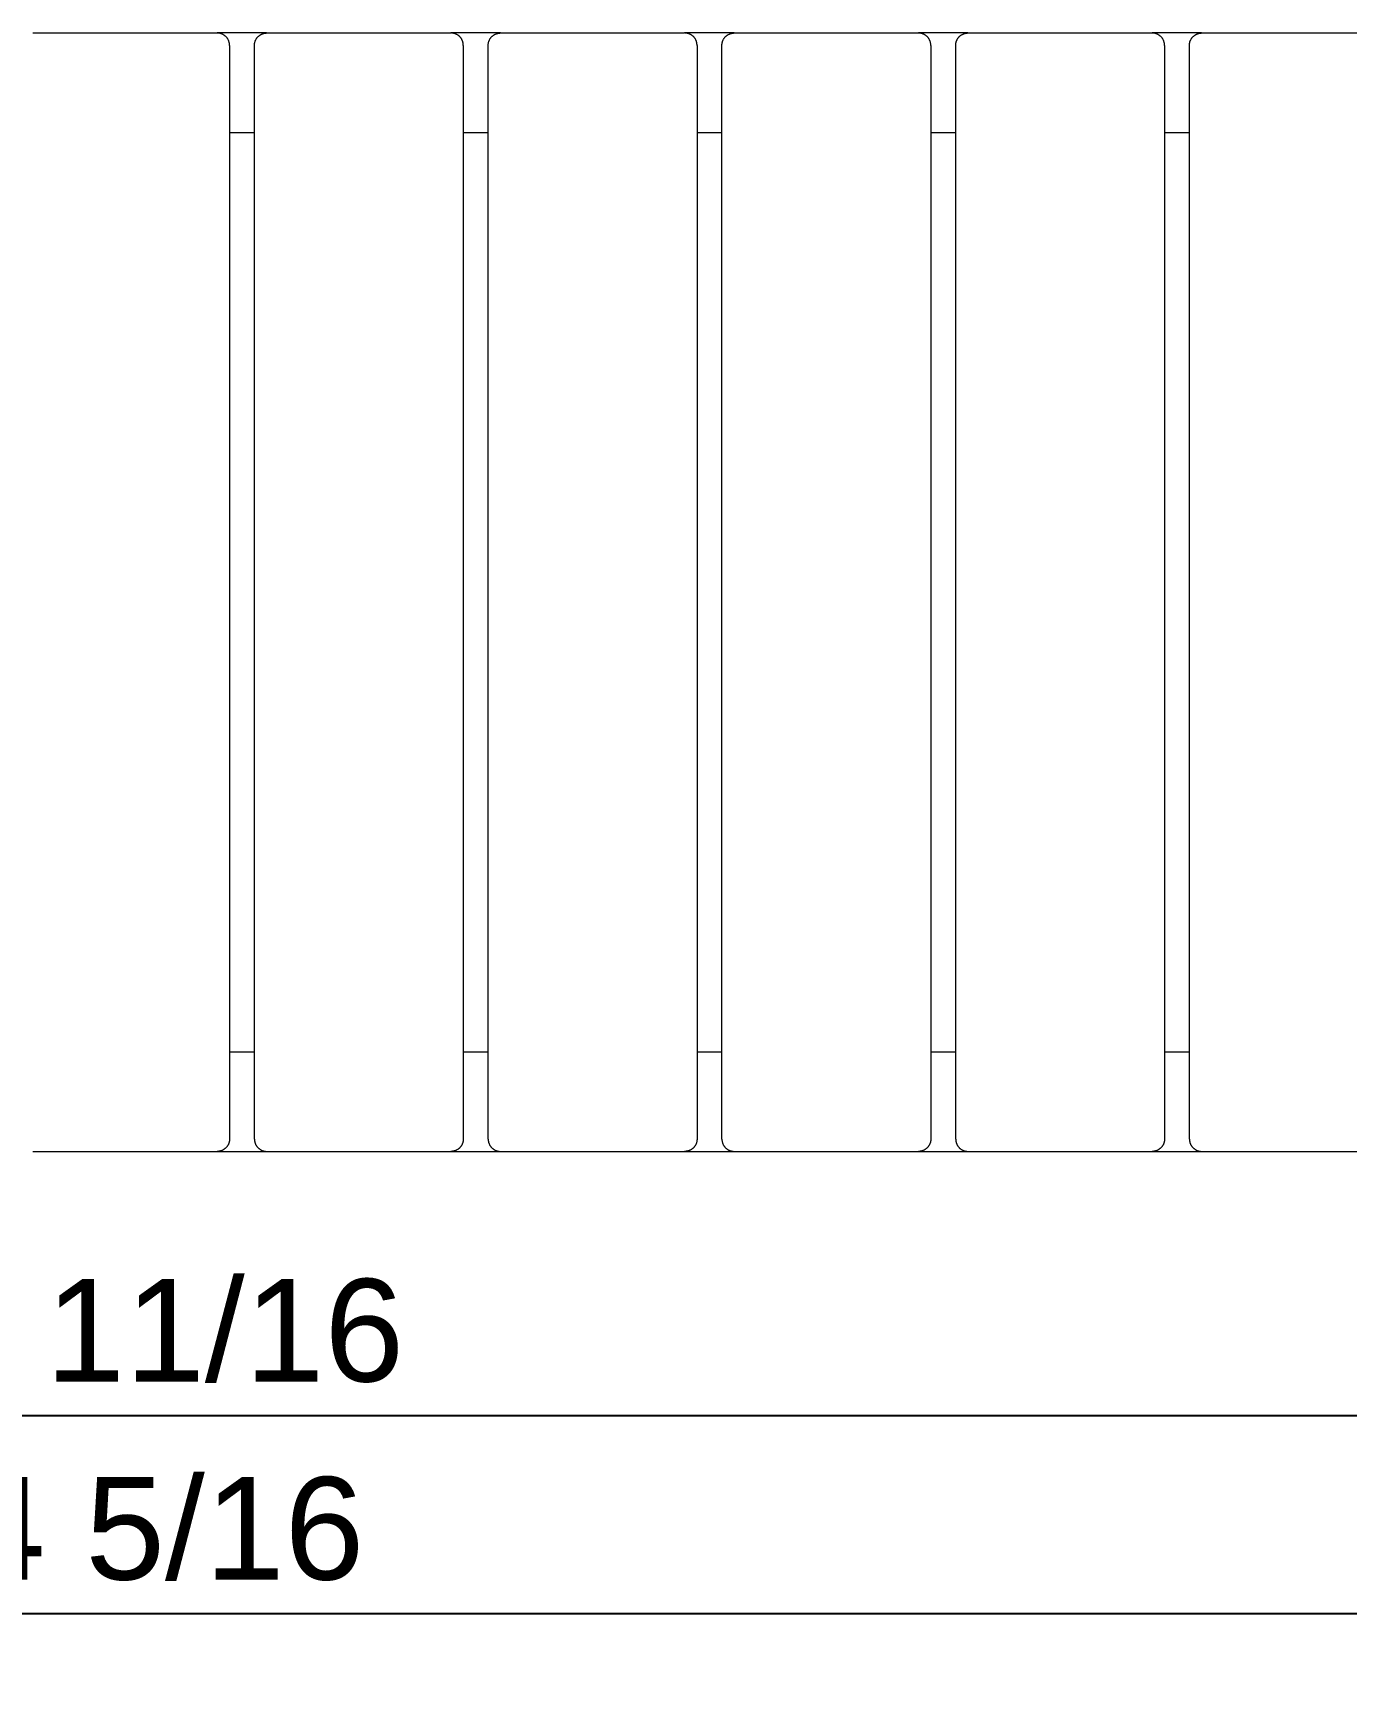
# Model space of a CAD drawing. Header units: inches. Extents: x -2 to 171, y -5 to 121.
# Drawn here: x 43.69 to 64.48, y 42.81 to 68.93 of the extents above; entities that cross this region are included whole.
import ezdxf

# ---------------------------------------------------------------- set-up
doc = ezdxf.new("R2010")
doc.units = ezdxf.units.IN
doc.layers.add('ZANO_R', color=7, linetype='Continuous', lineweight=0)
doc.layers.add('ZANO_W', color=1, linetype='Continuous', lineweight=0)
doc.styles.get("Standard").update_dxf_attribs({"font": 'arial.ttf'})
doc.dimstyles.new('amerykanie', dxfattribs={"dimtxt": 50, "dimasz": 50, "dimexe": 0.5, "dimexo": 0.5, "dimgap": 1, "dimtad": 1, "dimdec": 0, "dimzin": 0, "dimlunit": 5, "dimtxsty": 'Standard', "dimcen": 0.09, "dimclrd": 1, "dimclre": 1, "dimclrt": 1, "dimazin": 0, "dimtfac": 1, "dimtdec": 0, "dimtmove": 0, "dimatfit": 3, "dimfxl": 1, "dimtzin": 0, "dimarcsym": 1})

# ---------------------------------------------------------------- blocks, each defined once
blk = doc.blocks.new('*D363')
at = {"layer": 'ZANO_W', "color": 1, "lineweight": -2}
for p, q in [((7.982, 51.105), (7.982, 43.39)), ((82.313, 51.105), (82.313, 43.39)), ((8.982, 43.89), (81.313, 43.89))]:
    blk.add_line(p, q, dxfattribs=at)
at = {"layer": 'ZANO_W', "color": 1}
for points in [[(8.982, 44.057), (8.982, 43.723), (7.982, 43.89)], [(81.313, 43.723), (81.313, 44.057), (82.313, 43.89)]]:
    blk.add_solid(points, dxfattribs=at)
at = {"layer": 'ZANO_W', "color": 1, "insert": (45.147, 45.23), "char_height": 1.625, "attachment_point": 5}
blk.add_mtext('74 5/16', dxfattribs=at)
blk = doc.blocks.new('*D364')
at = {"layer": 'ZANO_W', "color": 1, "lineweight": -2}
for p, q in [((9.793, 51.105), (9.793, 46.527)), ((80.502, 51.105), (80.502, 46.527)), ((10.793, 47.027), (79.502, 47.027))]:
    blk.add_line(p, q, dxfattribs=at)
at = {"layer": 'ZANO_W', "color": 1}
for points in [[(10.793, 47.194), (10.793, 46.861), (9.793, 47.027)], [(79.502, 46.861), (79.502, 47.194), (80.502, 47.027)]]:
    blk.add_solid(points, dxfattribs=at)
at = {"layer": 'ZANO_W', "color": 1, "insert": (45.147, 48.368), "char_height": 1.625, "attachment_point": 5}
blk.add_mtext('70 11/16', dxfattribs=at)

msp = doc.modelspace()

# ---------------------------------------------------------------- linework, layer by layer
at = {"layer": 'ZANO_R'}
for p, q in [((43.684, 68.92777), (43.69072, 68.92789)), ((43.69072, 68.92789), (46.60411, 68.92789)), ((46.61083, 68.92777), (46.60411, 68.92789)), ((47.38714, 68.92789), (46.60848, 68.92789)), ((46.61754, 68.92743), (46.61083, 68.92777)), ((46.62424, 68.92686), (46.61754, 68.92743)), ((46.63091, 68.92606), (46.62424, 68.92686)), ((46.63755, 68.92503), (46.63091, 68.92606)), ((46.64416, 68.92377), (46.63755, 68.92503)), ((46.65071, 68.92229), (46.64416, 68.92377)), ((46.65722, 68.92059), (46.65071, 68.92229)), ((46.66366, 68.91867), (46.65722, 68.92059)), ((46.67003, 68.91652), (46.66366, 68.91867)), ((46.67632, 68.91416), (46.67003, 68.91652)), ((46.68253, 68.91159), (46.67632, 68.91416)), ((46.68865, 68.90881), (46.68253, 68.91159)), ((46.69467, 68.90582), (46.68865, 68.90881)), ((46.70059, 68.90263), (46.69467, 68.90582)), ((46.70639, 68.89923), (46.70059, 68.90263)), ((46.71207, 68.89564), (46.70639, 68.89923)), ((46.71763, 68.89186), (46.71207, 68.89564)), ((46.72305, 68.88789), (46.71763, 68.89186)), ((46.72834, 68.88374), (46.72305, 68.88789)), ((46.73348, 68.87941), (46.72834, 68.88374)), ((46.73847, 68.8749), (46.73348, 68.87941)), ((46.7433, 68.87023), (46.73847, 68.8749)), ((46.74797, 68.8654), (46.7433, 68.87023)), ((46.75248, 68.86041), (46.74797, 68.8654)), ((46.75681, 68.85527), (46.75248, 68.86041)), ((46.76096, 68.84998), (46.75681, 68.85527)), ((46.76493, 68.84456), (46.76096, 68.84998)), ((46.76871, 68.839), (46.76493, 68.84456)), ((46.7723, 68.83332), (46.76871, 68.839)), ((46.77569, 68.82752), (46.7723, 68.83332)), ((46.77889, 68.8216), (46.77569, 68.82752)), ((46.78188, 68.81558), (46.77889, 68.8216)), ((46.78466, 68.80946), (46.78188, 68.81558)), ((46.78723, 68.80325), (46.78466, 68.80946)), ((46.78959, 68.79696), (46.78723, 68.80325)), ((46.79173, 68.79059), (46.78959, 68.79696)), ((46.79366, 68.78415), (46.79173, 68.79059)), ((46.79536, 68.77765), (46.79366, 68.78415)), ((46.79684, 68.77109), (46.79536, 68.77765)), ((46.7981, 68.76449), (46.79684, 68.77109)), ((46.79912, 68.75784), (46.7981, 68.76449)), ((46.79993, 68.75117), (46.79912, 68.75784)), ((46.8005, 68.74447), (46.79993, 68.75117)), ((46.80084, 68.73776), (46.8005, 68.74447)), ((46.80096, 68.73104), (46.80084, 68.73776)), ((46.80096, 68.73104), (46.80096, 51.4082)), ((47.19466, 68.73104), (47.19477, 68.73776)), ((47.19466, 51.4082), (47.19466, 68.73104)), ((47.19477, 68.73776), (47.19512, 68.74447)), ((47.19512, 68.74447), (47.19569, 68.75117)), ((47.19569, 68.75117), (47.19649, 68.75784)), ((47.19649, 68.75784), (47.19752, 68.76449)), ((47.19752, 68.76449), (47.19878, 68.77109)), ((47.19878, 68.77109), (47.20026, 68.77765)), ((47.20026, 68.77765), (47.20196, 68.78415)), ((47.20196, 68.78415), (47.20388, 68.79059)), ((47.20388, 68.79059), (47.20603, 68.79696)), ((47.20603, 68.79696), (47.20838, 68.80325)), ((47.20838, 68.80325), (47.21096, 68.80946)), ((47.21096, 68.80946), (47.21374, 68.81558)), ((47.21374, 68.81558), (47.21673, 68.8216)), ((47.21673, 68.8216), (47.21992, 68.82752)), ((47.21992, 68.82752), (47.22332, 68.83332)), ((47.22332, 68.83332), (47.22691, 68.839)), ((47.22691, 68.839), (47.23069, 68.84456)), ((47.23069, 68.84456), (47.23466, 68.84998)), ((47.23466, 68.84998), (47.23881, 68.85527)), ((47.23881, 68.85527), (47.24314, 68.86041)), ((47.24314, 68.86041), (47.24764, 68.8654)), ((47.24764, 68.8654), (47.25232, 68.87023)), ((47.25232, 68.87023), (47.25715, 68.8749)), ((47.25715, 68.8749), (47.26214, 68.87941)), ((47.26214, 68.87941), (47.26728, 68.88374)), ((47.26728, 68.88374), (47.27257, 68.88789)), ((47.27257, 68.88789), (47.27799, 68.89186)), ((47.27799, 68.89186), (47.28355, 68.89564)), ((47.28355, 68.89564), (47.28923, 68.89923)), ((47.28923, 68.89923), (47.29503, 68.90263)), ((47.29503, 68.90263), (47.30095, 68.90582)), ((47.30095, 68.90582), (47.30697, 68.90881)), ((47.30697, 68.90881), (47.31308, 68.91159)), ((47.31308, 68.91159), (47.31929, 68.91416)), ((47.31929, 68.91416), (47.32559, 68.91652)), ((47.32559, 68.91652), (47.33196, 68.91867)), ((47.33196, 68.91867), (47.3384, 68.92059)), ((47.3384, 68.92059), (47.3449, 68.92229)), ((47.3449, 68.92229), (47.35146, 68.92377)), ((47.35146, 68.92377), (47.35806, 68.92503)), ((47.35806, 68.92503), (47.36471, 68.92606)), ((47.36471, 68.92606), (47.37138, 68.92686)), ((47.37138, 68.92686), (47.37808, 68.92743)), ((47.37808, 68.92743), (47.38479, 68.92777)), ((47.38479, 68.92777), (47.39151, 68.92789)), ((47.39151, 68.92789), (50.3049, 68.92789)), ((50.31162, 68.92777), (50.3049, 68.92789)), ((51.08793, 68.92789), (50.30927, 68.92789)), ((50.31833, 68.92743), (50.31162, 68.92777)), ((50.32503, 68.92686), (50.31833, 68.92743)), ((50.3317, 68.92606), (50.32503, 68.92686)), ((50.33834, 68.92503), (50.3317, 68.92606)), ((50.34495, 68.92377), (50.33834, 68.92503)), ((50.3515, 68.92229), (50.34495, 68.92377)), ((50.35801, 68.92059), (50.3515, 68.92229)), ((50.36445, 68.91867), (50.35801, 68.92059)), ((50.37082, 68.91652), (50.36445, 68.91867)), ((50.37711, 68.91416), (50.37082, 68.91652)), ((50.38332, 68.91159), (50.37711, 68.91416)), ((50.38944, 68.90881), (50.38332, 68.91159)), ((50.39546, 68.90582), (50.38944, 68.90881)), ((50.40137, 68.90263), (50.39546, 68.90582)), ((50.40718, 68.89923), (50.40137, 68.90263)), ((50.41286, 68.89564), (50.40718, 68.89923)), ((50.41842, 68.89186), (50.41286, 68.89564)), ((50.42384, 68.88789), (50.41842, 68.89186)), ((50.42913, 68.88374), (50.42384, 68.88789)), ((50.43427, 68.87941), (50.42913, 68.88374)), ((50.43926, 68.8749), (50.43427, 68.87941)), ((50.44409, 68.87023), (50.43926, 68.8749)), ((50.44876, 68.8654), (50.44409, 68.87023)), ((50.45326, 68.86041), (50.44876, 68.8654)), ((50.4576, 68.85527), (50.45326, 68.86041)), ((50.46175, 68.84998), (50.4576, 68.85527)), ((50.46572, 68.84456), (50.46175, 68.84998)), ((50.4695, 68.839), (50.46572, 68.84456)), ((50.47309, 68.83332), (50.4695, 68.839)), ((50.47648, 68.82752), (50.47309, 68.83332)), ((50.47968, 68.8216), (50.47648, 68.82752)), ((50.48267, 68.81558), (50.47968, 68.8216)), ((50.48545, 68.80946), (50.48267, 68.81558)), ((50.48802, 68.80325), (50.48545, 68.80946)), ((50.49038, 68.79696), (50.48802, 68.80325)), ((50.49252, 68.79059), (50.49038, 68.79696)), ((50.49445, 68.78415), (50.49252, 68.79059)), ((50.49615, 68.77765), (50.49445, 68.78415)), ((50.49763, 68.77109), (50.49615, 68.77765)), ((50.49888, 68.76449), (50.49763, 68.77109)), ((50.49991, 68.75784), (50.49888, 68.76449)), ((50.50071, 68.75117), (50.49991, 68.75784)), ((50.50129, 68.74447), (50.50071, 68.75117)), ((50.50163, 68.73776), (50.50129, 68.74447)), ((50.50175, 68.73104), (50.50163, 68.73776)), ((50.50175, 68.73104), (50.50175, 51.4082)), ((50.89545, 68.73104), (50.89556, 68.73776)), ((50.89545, 51.4082), (50.89545, 68.73104)), ((50.89556, 68.73776), (50.89591, 68.74447)), ((50.89591, 68.74447), (50.89648, 68.75117)), ((50.89648, 68.75117), (50.89728, 68.75784)), ((50.89728, 68.75784), (50.89831, 68.76449)), ((50.89831, 68.76449), (50.89956, 68.77109)), ((50.89956, 68.77109), (50.90104, 68.77765)), ((50.90104, 68.77765), (50.90275, 68.78415)), ((50.90275, 68.78415), (50.90467, 68.79059)), ((50.90467, 68.79059), (50.90681, 68.79696)), ((50.90681, 68.79696), (50.90917, 68.80325)), ((50.90917, 68.80325), (50.91174, 68.80946)), ((50.91174, 68.80946), (50.91453, 68.81558)), ((50.91453, 68.81558), (50.91752, 68.8216)), ((50.91752, 68.8216), (50.92071, 68.82752)), ((50.92071, 68.82752), (50.92411, 68.83332)), ((50.92411, 68.83332), (50.9277, 68.839)), ((50.9277, 68.839), (50.93148, 68.84456)), ((50.93148, 68.84456), (50.93545, 68.84998)), ((50.93545, 68.84998), (50.9396, 68.85527)), ((50.9396, 68.85527), (50.94393, 68.86041)), ((50.94393, 68.86041), (50.94843, 68.8654)), ((50.94843, 68.8654), (50.9531, 68.87023)), ((50.9531, 68.87023), (50.95794, 68.8749)), ((50.95794, 68.8749), (50.96293, 68.87941)), ((50.96293, 68.87941), (50.96807, 68.88374)), ((50.96807, 68.88374), (50.97335, 68.88789)), ((50.97335, 68.88789), (50.97878, 68.89186)), ((50.97878, 68.89186), (50.98433, 68.89564)), ((50.98433, 68.89564), (50.99002, 68.89923)), ((50.99002, 68.89923), (50.99582, 68.90263)), ((50.99582, 68.90263), (51.00173, 68.90582)), ((51.00173, 68.90582), (51.00775, 68.90881)), ((51.00775, 68.90881), (51.01387, 68.91159)), ((51.01387, 68.91159), (51.02008, 68.91416)), ((51.02008, 68.91416), (51.02638, 68.91652)), ((51.02638, 68.91652), (51.03275, 68.91867)), ((51.03275, 68.91867), (51.03919, 68.92059)), ((51.03919, 68.92059), (51.04569, 68.92229)), ((51.04569, 68.92229), (51.05225, 68.92377)), ((51.05225, 68.92377), (51.05885, 68.92503)), ((51.05885, 68.92503), (51.06549, 68.92606)), ((51.06549, 68.92606), (51.07217, 68.92686)), ((51.07217, 68.92686), (51.07886, 68.92743)), ((51.07886, 68.92743), (51.08558, 68.92777)), ((51.08558, 68.92777), (51.0923, 68.92789)), ((51.0923, 68.92789), (54.00568, 68.92789)), ((54.01241, 68.92777), (54.00568, 68.92789)), ((54.78872, 68.92789), (54.01005, 68.92789)), ((54.01912, 68.92743), (54.01241, 68.92777)), ((54.02582, 68.92686), (54.01912, 68.92743)), ((54.03249, 68.92606), (54.02582, 68.92686)), ((54.03913, 68.92503), (54.03249, 68.92606)), ((54.04573, 68.92377), (54.03913, 68.92503)), ((54.05229, 68.92229), (54.04573, 68.92377)), ((54.05879, 68.92059), (54.05229, 68.92229)), ((54.06523, 68.91867), (54.05879, 68.92059)), ((54.07161, 68.91652), (54.06523, 68.91867)), ((54.0779, 68.91416), (54.07161, 68.91652)), ((54.08411, 68.91159), (54.0779, 68.91416)), ((54.09023, 68.90881), (54.08411, 68.91159)), ((54.09625, 68.90582), (54.09023, 68.90881)), ((54.10216, 68.90263), (54.09625, 68.90582)), ((54.10796, 68.89923), (54.10216, 68.90263)), ((54.11365, 68.89564), (54.10796, 68.89923)), ((54.1192, 68.89186), (54.11365, 68.89564)), ((54.12463, 68.88789), (54.1192, 68.89186)), ((54.12991, 68.88374), (54.12463, 68.88789)), ((54.13506, 68.87941), (54.12991, 68.88374)), ((54.14005, 68.8749), (54.13506, 68.87941)), ((54.14488, 68.87023), (54.14005, 68.8749)), ((54.14955, 68.8654), (54.14488, 68.87023)), ((54.15405, 68.86041), (54.14955, 68.8654)), ((54.15838, 68.85527), (54.15405, 68.86041)), ((54.16254, 68.84998), (54.15838, 68.85527)), ((54.16651, 68.84456), (54.16254, 68.84998)), ((54.17029, 68.839), (54.16651, 68.84456)), ((54.17388, 68.83332), (54.17029, 68.839)), ((54.17727, 68.82752), (54.17388, 68.83332)), ((54.18047, 68.8216), (54.17727, 68.82752)), ((54.18346, 68.81558), (54.18047, 68.8216)), ((54.18624, 68.80946), (54.18346, 68.81558)), ((54.18881, 68.80325), (54.18624, 68.80946)), ((54.19117, 68.79696), (54.18881, 68.80325)), ((54.19331, 68.79059), (54.19117, 68.79696)), ((54.19524, 68.78415), (54.19331, 68.79059)), ((54.19694, 68.77765), (54.19524, 68.78415)), ((54.19842, 68.77109), (54.19694, 68.77765)), ((54.19967, 68.76449), (54.19842, 68.77109)), ((54.2007, 68.75784), (54.19967, 68.76449)), ((54.2015, 68.75117), (54.2007, 68.75784)), ((54.20208, 68.74447), (54.2015, 68.75117)), ((54.20242, 68.73776), (54.20208, 68.74447)), ((54.20253, 68.73104), (54.20242, 68.73776)), ((54.20253, 68.73104), (54.20253, 51.4082)), ((54.59624, 68.73104), (54.59635, 68.73776)), ((54.59624, 51.4082), (54.59624, 68.73104)), ((54.59635, 68.73776), (54.59669, 68.74447)), ((54.59669, 68.74447), (54.59727, 68.75117)), ((54.59727, 68.75117), (54.59807, 68.75784)), ((54.59807, 68.75784), (54.5991, 68.76449)), ((54.5991, 68.76449), (54.60035, 68.77109)), ((54.60035, 68.77109), (54.60183, 68.77765)), ((54.60183, 68.77765), (54.60354, 68.78415)), ((54.60354, 68.78415), (54.60546, 68.79059)), ((54.60546, 68.79059), (54.6076, 68.79696)), ((54.6076, 68.79696), (54.60996, 68.80325)), ((54.60996, 68.80325), (54.61253, 68.80946)), ((54.61253, 68.80946), (54.61532, 68.81558)), ((54.61532, 68.81558), (54.61831, 68.8216)), ((54.61831, 68.8216), (54.6215, 68.82752)), ((54.6215, 68.82752), (54.62489, 68.83332)), ((54.62489, 68.83332), (54.62848, 68.839)), ((54.62848, 68.839), (54.63227, 68.84456)), ((54.63227, 68.84456), (54.63623, 68.84998)), ((54.63623, 68.84998), (54.64039, 68.85527)), ((54.64039, 68.85527), (54.64472, 68.86041)), ((54.64472, 68.86041), (54.64922, 68.8654)), ((54.64922, 68.8654), (54.65389, 68.87023)), ((54.65389, 68.87023), (54.65873, 68.8749)), ((54.65873, 68.8749), (54.66372, 68.87941)), ((54.66372, 68.87941), (54.66886, 68.88374)), ((54.66886, 68.88374), (54.67414, 68.88789)), ((54.67414, 68.88789), (54.67957, 68.89186)), ((54.67957, 68.89186), (54.68512, 68.89564)), ((54.68512, 68.89564), (54.69081, 68.89923)), ((54.69081, 68.89923), (54.69661, 68.90263)), ((54.69661, 68.90263), (54.70252, 68.90582)), ((54.70252, 68.90582), (54.70854, 68.90881)), ((54.70854, 68.90881), (54.71466, 68.91159)), ((54.71466, 68.91159), (54.72087, 68.91416)), ((54.72087, 68.91416), (54.72717, 68.91652)), ((54.72717, 68.91652), (54.73354, 68.91867)), ((54.73354, 68.91867), (54.73998, 68.92059)), ((54.73998, 68.92059), (54.74648, 68.92229)), ((54.74648, 68.92229), (54.75304, 68.92377)), ((54.75304, 68.92377), (54.75964, 68.92503)), ((54.75964, 68.92503), (54.76628, 68.92606)), ((54.76628, 68.92606), (54.77296, 68.92686)), ((54.77296, 68.92686), (54.77965, 68.92743)), ((54.77965, 68.92743), (54.78637, 68.92777)), ((54.78637, 68.92777), (54.79309, 68.92789)), ((54.79309, 68.92789), (57.70647, 68.92789)), ((57.71319, 68.92777), (57.70647, 68.92789)), ((58.48951, 68.92789), (57.71084, 68.92789)), ((57.71991, 68.92743), (57.71319, 68.92777)), ((57.7266, 68.92686), (57.71991, 68.92743)), ((57.73328, 68.92606), (57.7266, 68.92686)), ((57.73992, 68.92503), (57.73328, 68.92606)), ((57.74652, 68.92377), (57.73992, 68.92503)), ((57.75308, 68.92229), (57.74652, 68.92377)), ((57.75958, 68.92059), (57.75308, 68.92229)), ((57.76602, 68.91867), (57.75958, 68.92059)), ((57.77239, 68.91652), (57.76602, 68.91867)), ((57.77869, 68.91416), (57.77239, 68.91652)), ((57.7849, 68.91159), (57.77869, 68.91416)), ((57.79102, 68.90881), (57.7849, 68.91159)), ((57.79704, 68.90582), (57.79102, 68.90881)), ((57.80295, 68.90263), (57.79704, 68.90582)), ((57.80875, 68.89923), (57.80295, 68.90263)), ((57.81444, 68.89564), (57.80875, 68.89923)), ((57.81999, 68.89186), (57.81444, 68.89564)), ((57.82542, 68.88789), (57.81999, 68.89186)), ((57.8307, 68.88374), (57.82542, 68.88789)), ((57.83584, 68.87941), (57.8307, 68.88374)), ((57.84083, 68.8749), (57.83584, 68.87941)), ((57.84567, 68.87023), (57.84083, 68.8749)), ((57.85034, 68.8654), (57.84567, 68.87023)), ((57.85484, 68.86041), (57.85034, 68.8654)), ((57.85917, 68.85527), (57.85484, 68.86041)), ((57.86332, 68.84998), (57.85917, 68.85527)), ((57.86729, 68.84456), (57.86332, 68.84998)), ((57.87108, 68.839), (57.86729, 68.84456)), ((57.87467, 68.83332), (57.87108, 68.839)), ((57.87806, 68.82752), (57.87467, 68.83332)), ((57.88125, 68.8216), (57.87806, 68.82752)), ((57.88424, 68.81558), (57.88125, 68.8216)), ((57.88703, 68.80946), (57.88424, 68.81558)), ((57.8896, 68.80325), (57.88703, 68.80946)), ((57.89196, 68.79696), (57.8896, 68.80325)), ((57.8941, 68.79059), (57.89196, 68.79696)), ((57.89602, 68.78415), (57.8941, 68.79059)), ((57.89773, 68.77765), (57.89602, 68.78415)), ((57.89921, 68.77109), (57.89773, 68.77765)), ((57.90046, 68.76449), (57.89921, 68.77109)), ((57.90149, 68.75784), (57.90046, 68.76449)), ((57.90229, 68.75117), (57.90149, 68.75784)), ((57.90286, 68.74447), (57.90229, 68.75117)), ((57.90321, 68.73776), (57.90286, 68.74447)), ((57.90332, 68.73104), (57.90321, 68.73776)), ((57.90332, 68.73104), (57.90332, 51.4082)), ((58.29702, 68.73104), (58.29714, 68.73776)), ((58.29702, 51.4082), (58.29702, 68.73104)), ((58.29714, 68.73776), (58.29748, 68.74447)), ((58.29748, 68.74447), (58.29806, 68.75117)), ((58.29806, 68.75117), (58.29886, 68.75784)), ((58.29886, 68.75784), (58.29989, 68.76449)), ((58.29989, 68.76449), (58.30114, 68.77109)), ((58.30114, 68.77109), (58.30262, 68.77765)), ((58.30262, 68.77765), (58.30432, 68.78415)), ((58.30432, 68.78415), (58.30625, 68.79059)), ((58.30625, 68.79059), (58.30839, 68.79696)), ((58.30839, 68.79696), (58.31075, 68.80325)), ((58.31075, 68.80325), (58.31332, 68.80946)), ((58.31332, 68.80946), (58.3161, 68.81558)), ((58.3161, 68.81558), (58.31909, 68.8216)), ((58.31909, 68.8216), (58.32229, 68.82752)), ((58.32229, 68.82752), (58.32568, 68.83332)), ((58.32568, 68.83332), (58.32927, 68.839)), ((58.32927, 68.839), (58.33305, 68.84456)), ((58.33305, 68.84456), (58.33702, 68.84998)), ((58.33702, 68.84998), (58.34118, 68.85527)), ((58.34118, 68.85527), (58.34551, 68.86041)), ((58.34551, 68.86041), (58.35001, 68.8654)), ((58.35001, 68.8654), (58.35468, 68.87023)), ((58.35468, 68.87023), (58.35951, 68.8749)), ((58.35951, 68.8749), (58.3645, 68.87941)), ((58.3645, 68.87941), (58.36964, 68.88374)), ((58.36964, 68.88374), (58.37493, 68.88789)), ((58.37493, 68.88789), (58.38035, 68.89186)), ((58.38035, 68.89186), (58.38591, 68.89564)), ((58.38591, 68.89564), (58.39159, 68.89923)), ((58.39159, 68.89923), (58.3974, 68.90263)), ((58.3974, 68.90263), (58.40331, 68.90582)), ((58.40331, 68.90582), (58.40933, 68.90881)), ((58.40933, 68.90881), (58.41545, 68.91159)), ((58.41545, 68.91159), (58.42166, 68.91416)), ((58.42166, 68.91416), (58.42795, 68.91652)), ((58.42795, 68.91652), (58.43432, 68.91867)), ((58.43432, 68.91867), (58.44077, 68.92059)), ((58.44077, 68.92059), (58.44727, 68.92229)), ((58.44727, 68.92229), (58.45382, 68.92377)), ((58.45382, 68.92377), (58.46043, 68.92503)), ((58.46043, 68.92503), (58.46707, 68.92606)), ((58.46707, 68.92606), (58.47374, 68.92686)), ((58.47374, 68.92686), (58.48044, 68.92743)), ((58.48044, 68.92743), (58.48715, 68.92777)), ((58.48715, 68.92777), (58.49387, 68.92789)), ((58.49387, 68.92789), (61.40726, 68.92789)), ((61.41398, 68.92777), (61.40726, 68.92789)), ((62.19029, 68.92789), (61.41163, 68.92789)), ((61.42069, 68.92743), (61.41398, 68.92777)), ((61.42739, 68.92686), (61.42069, 68.92743)), ((61.43407, 68.92606), (61.42739, 68.92686)), ((61.44071, 68.92503), (61.43407, 68.92606)), ((61.44731, 68.92377), (61.44071, 68.92503)), ((61.45387, 68.92229), (61.44731, 68.92377)), ((61.46037, 68.92059), (61.45387, 68.92229)), ((61.46681, 68.91867), (61.46037, 68.92059)), ((61.47318, 68.91652), (61.46681, 68.91867)), ((61.47948, 68.91416), (61.47318, 68.91652)), ((61.48569, 68.91159), (61.47948, 68.91416)), ((61.49181, 68.90881), (61.48569, 68.91159)), ((61.49783, 68.90582), (61.49181, 68.90881)), ((61.50374, 68.90263), (61.49783, 68.90582)), ((61.50954, 68.89923), (61.50374, 68.90263)), ((61.51522, 68.89564), (61.50954, 68.89923)), ((61.52078, 68.89186), (61.51522, 68.89564)), ((61.52621, 68.88789), (61.52078, 68.89186)), ((61.53149, 68.88374), (61.52621, 68.88789)), ((61.53663, 68.87941), (61.53149, 68.88374)), ((61.54162, 68.8749), (61.53663, 68.87941)), ((61.54646, 68.87023), (61.54162, 68.8749)), ((61.55113, 68.8654), (61.54646, 68.87023)), ((61.55563, 68.86041), (61.55113, 68.8654)), ((61.55996, 68.85527), (61.55563, 68.86041)), ((61.56411, 68.84998), (61.55996, 68.85527)), ((61.56808, 68.84456), (61.56411, 68.84998)), ((61.57186, 68.839), (61.56808, 68.84456)), ((61.57545, 68.83332), (61.57186, 68.839)), ((61.57885, 68.82752), (61.57545, 68.83332)), ((61.58204, 68.8216), (61.57885, 68.82752)), ((61.58503, 68.81558), (61.58204, 68.8216)), ((61.58781, 68.80946), (61.58503, 68.81558)), ((61.59039, 68.80325), (61.58781, 68.80946)), ((61.59275, 68.79696), (61.59039, 68.80325)), ((61.59489, 68.79059), (61.59275, 68.79696)), ((61.59681, 68.78415), (61.59489, 68.79059)), ((61.59851, 68.77765), (61.59681, 68.78415)), ((61.59999, 68.77109), (61.59851, 68.77765)), ((61.60125, 68.76449), (61.59999, 68.77109)), ((61.60228, 68.75784), (61.60125, 68.76449)), ((61.60308, 68.75117), (61.60228, 68.75784)), ((61.60365, 68.74447), (61.60308, 68.75117)), ((61.604, 68.73776), (61.60365, 68.74447)), ((61.60411, 68.73104), (61.604, 68.73776)), ((61.60411, 68.73104), (61.60411, 51.4082)), ((61.99781, 68.73104), (61.99793, 68.73776)), ((61.99781, 51.4082), (61.99781, 68.73104)), ((61.99793, 68.73776), (61.99827, 68.74447)), ((61.99827, 68.74447), (61.99884, 68.75117)), ((61.99884, 68.75117), (61.99965, 68.75784)), ((61.99965, 68.75784), (62.00067, 68.76449)), ((62.00067, 68.76449), (62.00193, 68.77109)), ((62.00193, 68.77109), (62.00341, 68.77765)), ((62.00341, 68.77765), (62.00511, 68.78415)), ((62.00511, 68.78415), (62.00704, 68.79059)), ((62.00704, 68.79059), (62.00918, 68.79696)), ((62.00918, 68.79696), (62.01154, 68.80325)), ((62.01154, 68.80325), (62.01411, 68.80946)), ((62.01411, 68.80946), (62.01689, 68.81558)), ((62.01689, 68.81558), (62.01988, 68.8216)), ((62.01988, 68.8216), (62.02308, 68.82752)), ((62.02308, 68.82752), (62.02647, 68.83332)), ((62.02647, 68.83332), (62.03006, 68.839)), ((62.03006, 68.839), (62.03384, 68.84456)), ((62.03384, 68.84456), (62.03781, 68.84998)), ((62.03781, 68.84998), (62.04196, 68.85527)), ((62.04196, 68.85527), (62.04629, 68.86041)), ((62.04629, 68.86041), (62.0508, 68.8654)), ((62.0508, 68.8654), (62.05547, 68.87023)), ((62.05547, 68.87023), (62.0603, 68.8749)), ((62.0603, 68.8749), (62.06529, 68.87941)), ((62.06529, 68.87941), (62.07043, 68.88374)), ((62.07043, 68.88374), (62.07572, 68.88789)), ((62.07572, 68.88789), (62.08114, 68.89186)), ((62.08114, 68.89186), (62.0867, 68.89564)), ((62.0867, 68.89564), (62.09238, 68.89923)), ((62.09238, 68.89923), (62.09818, 68.90263)), ((62.09818, 68.90263), (62.1041, 68.90582)), ((62.1041, 68.90582), (62.11012, 68.90881)), ((62.11012, 68.90881), (62.11624, 68.91159)), ((62.11624, 68.91159), (62.12245, 68.91416)), ((62.12245, 68.91416), (62.12874, 68.91652)), ((62.12874, 68.91652), (62.13511, 68.91867)), ((62.13511, 68.91867), (62.14155, 68.92059)), ((62.14155, 68.92059), (62.14806, 68.92229)), ((62.14806, 68.92229), (62.15461, 68.92377)), ((62.15461, 68.92377), (62.16122, 68.92503)), ((62.16122, 68.92503), (62.16786, 68.92606)), ((62.16786, 68.92606), (62.17453, 68.92686)), ((62.17453, 68.92686), (62.18123, 68.92743)), ((62.18123, 68.92743), (62.18794, 68.92777)), ((62.18794, 68.92777), (62.19466, 68.92789)), ((62.19466, 68.92789), (65.10805, 68.92789)), ((46.80096, 67.35309), (47.19466, 67.35309)), ((50.50175, 67.35309), (50.89545, 67.35309)), ((54.20253, 67.35309), (54.59624, 67.35309)), ((57.90332, 67.35309), (58.29702, 67.35309)), ((61.60411, 67.35309), (61.99781, 67.35309)), ((47.19466, 52.78615), (46.80096, 52.78615)), ((50.89545, 52.78615), (50.50175, 52.78615)), ((54.59624, 52.78615), (54.20253, 52.78615)), ((58.29702, 52.78615), (57.90332, 52.78615)), ((61.99781, 52.78615), (61.60411, 52.78615)), ((43.684, 51.21146), (43.69072, 51.21135)), ((43.69072, 51.21135), (46.60411, 51.21135)), ((46.61083, 51.21146), (46.60411, 51.21135)), ((46.60848, 51.21135), (47.38714, 51.21135)), ((46.61754, 51.21181), (46.61083, 51.21146)), ((46.62424, 51.21238), (46.61754, 51.21181)), ((46.63091, 51.21318), (46.62424, 51.21238)), ((46.63755, 51.21421), (46.63091, 51.21318)), ((46.64416, 51.21547), (46.63755, 51.21421)), ((46.65071, 51.21695), (46.64416, 51.21547)), ((46.65722, 51.21865), (46.65071, 51.21695)), ((46.66366, 51.22057), (46.65722, 51.21865)), ((46.67003, 51.22272), (46.66366, 51.22057)), ((46.67632, 51.22507), (46.67003, 51.22272)), ((46.68253, 51.22765), (46.67632, 51.22507)), ((46.68865, 51.23043), (46.68253, 51.22765)), ((46.69467, 51.23342), (46.68865, 51.23043)), ((46.70059, 51.23661), (46.69467, 51.23342)), ((46.70639, 51.24001), (46.70059, 51.23661)), ((46.71207, 51.2436), (46.70639, 51.24001)), ((46.71763, 51.24738), (46.71207, 51.2436)), ((46.72305, 51.25135), (46.71763, 51.24738)), ((46.72834, 51.2555), (46.72305, 51.25135)), ((46.73348, 51.25983), (46.72834, 51.2555)), ((46.73847, 51.26433), (46.73348, 51.25983)), ((46.7433, 51.26901), (46.73847, 51.26433)), ((46.74797, 51.27384), (46.7433, 51.26901)), ((46.75248, 51.27883), (46.74797, 51.27384)), ((46.75681, 51.28397), (46.75248, 51.27883)), ((46.76096, 51.28926), (46.75681, 51.28397)), ((46.76493, 51.29468), (46.76096, 51.28926)), ((46.76871, 51.30024), (46.76493, 51.29468)), ((46.7723, 51.30592), (46.76871, 51.30024)), ((46.77569, 51.31172), (46.7723, 51.30592)), ((46.77889, 51.31764), (46.77569, 51.31172)), ((46.78188, 51.32366), (46.77889, 51.31764)), ((46.78466, 51.32977), (46.78188, 51.32366)), ((46.78723, 51.33598), (46.78466, 51.32977)), ((46.78959, 51.34228), (46.78723, 51.33598)), ((46.79173, 51.34865), (46.78959, 51.34228)), ((46.79366, 51.35509), (46.79173, 51.34865)), ((46.79536, 51.36159), (46.79366, 51.35509)), ((46.79684, 51.36815), (46.79536, 51.36159)), ((46.7981, 51.37475), (46.79684, 51.36815)), ((46.79912, 51.3814), (46.7981, 51.37475)), ((46.79993, 51.38807), (46.79912, 51.3814)), ((46.8005, 51.39477), (46.79993, 51.38807)), ((46.80084, 51.40148), (46.8005, 51.39477)), ((46.80096, 51.4082), (46.80084, 51.40148)), ((47.19466, 51.4082), (47.19477, 51.40148)), ((47.19477, 51.40148), (47.19512, 51.39477)), ((47.19512, 51.39477), (47.19569, 51.38807)), ((47.19569, 51.38807), (47.19649, 51.3814)), ((47.19649, 51.3814), (47.19752, 51.37475)), ((47.19752, 51.37475), (47.19878, 51.36815)), ((47.19878, 51.36815), (47.20026, 51.36159)), ((47.20026, 51.36159), (47.20196, 51.35509)), ((47.20196, 51.35509), (47.20388, 51.34865)), ((47.20388, 51.34865), (47.20603, 51.34228)), ((47.20603, 51.34228), (47.20838, 51.33598)), ((47.20838, 51.33598), (47.21096, 51.32977)), ((47.21096, 51.32977), (47.21374, 51.32366)), ((47.21374, 51.32366), (47.21673, 51.31764)), ((47.21673, 51.31764), (47.21992, 51.31172)), ((47.21992, 51.31172), (47.22332, 51.30592)), ((47.22332, 51.30592), (47.22691, 51.30024)), ((47.22691, 51.30024), (47.23069, 51.29468)), ((47.23069, 51.29468), (47.23466, 51.28926)), ((47.23466, 51.28926), (47.23881, 51.28397)), ((47.23881, 51.28397), (47.24314, 51.27883)), ((47.24314, 51.27883), (47.24764, 51.27384)), ((47.24764, 51.27384), (47.25232, 51.26901)), ((47.25232, 51.26901), (47.25715, 51.26433)), ((47.25715, 51.26433), (47.26214, 51.25983)), ((47.26214, 51.25983), (47.26728, 51.2555)), ((47.26728, 51.2555), (47.27257, 51.25135)), ((47.27257, 51.25135), (47.27799, 51.24738)), ((47.27799, 51.24738), (47.28355, 51.2436)), ((47.28355, 51.2436), (47.28923, 51.24001)), ((47.28923, 51.24001), (47.29503, 51.23661)), ((47.29503, 51.23661), (47.30095, 51.23342)), ((47.30095, 51.23342), (47.30697, 51.23043)), ((47.30697, 51.23043), (47.31308, 51.22765)), ((47.31308, 51.22765), (47.31929, 51.22507)), ((47.31929, 51.22507), (47.32559, 51.22272)), ((47.32559, 51.22272), (47.33196, 51.22057)), ((47.33196, 51.22057), (47.3384, 51.21865)), ((47.3384, 51.21865), (47.3449, 51.21695)), ((47.3449, 51.21695), (47.35146, 51.21547)), ((47.35146, 51.21547), (47.35806, 51.21421)), ((47.35806, 51.21421), (47.36471, 51.21318)), ((47.36471, 51.21318), (47.37138, 51.21238)), ((47.37138, 51.21238), (47.37808, 51.21181)), ((47.37808, 51.21181), (47.38479, 51.21146)), ((47.38479, 51.21146), (47.39151, 51.21135)), ((47.39151, 51.21135), (50.3049, 51.21135)), ((50.31162, 51.21146), (50.3049, 51.21135)), ((50.30927, 51.21135), (51.08793, 51.21135)), ((50.31833, 51.21181), (50.31162, 51.21146)), ((50.32503, 51.21238), (50.31833, 51.21181)), ((50.3317, 51.21318), (50.32503, 51.21238)), ((50.33834, 51.21421), (50.3317, 51.21318)), ((50.34495, 51.21547), (50.33834, 51.21421)), ((50.3515, 51.21695), (50.34495, 51.21547)), ((50.35801, 51.21865), (50.3515, 51.21695)), ((50.36445, 51.22057), (50.35801, 51.21865)), ((50.37082, 51.22272), (50.36445, 51.22057)), ((50.37711, 51.22507), (50.37082, 51.22272)), ((50.38332, 51.22765), (50.37711, 51.22507)), ((50.38944, 51.23043), (50.38332, 51.22765)), ((50.39546, 51.23342), (50.38944, 51.23043)), ((50.40137, 51.23661), (50.39546, 51.23342)), ((50.40718, 51.24001), (50.40137, 51.23661)), ((50.41286, 51.2436), (50.40718, 51.24001)), ((50.41842, 51.24738), (50.41286, 51.2436)), ((50.42384, 51.25135), (50.41842, 51.24738)), ((50.42913, 51.2555), (50.42384, 51.25135)), ((50.43427, 51.25983), (50.42913, 51.2555)), ((50.43926, 51.26433), (50.43427, 51.25983)), ((50.44409, 51.26901), (50.43926, 51.26433)), ((50.44876, 51.27384), (50.44409, 51.26901)), ((50.45326, 51.27883), (50.44876, 51.27384)), ((50.4576, 51.28397), (50.45326, 51.27883)), ((50.46175, 51.28926), (50.4576, 51.28397)), ((50.46572, 51.29468), (50.46175, 51.28926)), ((50.4695, 51.30024), (50.46572, 51.29468)), ((50.47309, 51.30592), (50.4695, 51.30024)), ((50.47648, 51.31172), (50.47309, 51.30592)), ((50.47968, 51.31764), (50.47648, 51.31172)), ((50.48267, 51.32366), (50.47968, 51.31764)), ((50.48545, 51.32977), (50.48267, 51.32366)), ((50.48802, 51.33598), (50.48545, 51.32977)), ((50.49038, 51.34228), (50.48802, 51.33598)), ((50.49252, 51.34865), (50.49038, 51.34228)), ((50.49445, 51.35509), (50.49252, 51.34865)), ((50.49615, 51.36159), (50.49445, 51.35509)), ((50.49763, 51.36815), (50.49615, 51.36159)), ((50.49888, 51.37475), (50.49763, 51.36815)), ((50.49991, 51.3814), (50.49888, 51.37475)), ((50.50071, 51.38807), (50.49991, 51.3814)), ((50.50129, 51.39477), (50.50071, 51.38807)), ((50.50163, 51.40148), (50.50129, 51.39477)), ((50.50175, 51.4082), (50.50163, 51.40148)), ((50.89545, 51.4082), (50.89556, 51.40148)), ((50.89556, 51.40148), (50.89591, 51.39477)), ((50.89591, 51.39477), (50.89648, 51.38807)), ((50.89648, 51.38807), (50.89728, 51.3814)), ((50.89728, 51.3814), (50.89831, 51.37475)), ((50.89831, 51.37475), (50.89956, 51.36815)), ((50.89956, 51.36815), (50.90104, 51.36159)), ((50.90104, 51.36159), (50.90275, 51.35509)), ((50.90275, 51.35509), (50.90467, 51.34865)), ((50.90467, 51.34865), (50.90681, 51.34228)), ((50.90681, 51.34228), (50.90917, 51.33598)), ((50.90917, 51.33598), (50.91174, 51.32977)), ((50.91174, 51.32977), (50.91453, 51.32366)), ((50.91453, 51.32366), (50.91752, 51.31764)), ((50.91752, 51.31764), (50.92071, 51.31172)), ((50.92071, 51.31172), (50.92411, 51.30592)), ((50.92411, 51.30592), (50.9277, 51.30024)), ((50.9277, 51.30024), (50.93148, 51.29468)), ((50.93148, 51.29468), (50.93545, 51.28926)), ((50.93545, 51.28926), (50.9396, 51.28397)), ((50.9396, 51.28397), (50.94393, 51.27883)), ((50.94393, 51.27883), (50.94843, 51.27384)), ((50.94843, 51.27384), (50.9531, 51.26901)), ((50.9531, 51.26901), (50.95794, 51.26433)), ((50.95794, 51.26433), (50.96293, 51.25983)), ((50.96293, 51.25983), (50.96807, 51.2555)), ((50.96807, 51.2555), (50.97335, 51.25135)), ((50.97335, 51.25135), (50.97878, 51.24738)), ((50.97878, 51.24738), (50.98433, 51.2436)), ((50.98433, 51.2436), (50.99002, 51.24001)), ((50.99002, 51.24001), (50.99582, 51.23661)), ((50.99582, 51.23661), (51.00173, 51.23342)), ((51.00173, 51.23342), (51.00775, 51.23043)), ((51.00775, 51.23043), (51.01387, 51.22765)), ((51.01387, 51.22765), (51.02008, 51.22507)), ((51.02008, 51.22507), (51.02638, 51.22272)), ((51.02638, 51.22272), (51.03275, 51.22057)), ((51.03275, 51.22057), (51.03919, 51.21865)), ((51.03919, 51.21865), (51.04569, 51.21695)), ((51.04569, 51.21695), (51.05225, 51.21547)), ((51.05225, 51.21547), (51.05885, 51.21421)), ((51.05885, 51.21421), (51.06549, 51.21318)), ((51.06549, 51.21318), (51.07217, 51.21238)), ((51.07217, 51.21238), (51.07886, 51.21181)), ((51.07886, 51.21181), (51.08558, 51.21146)), ((51.08558, 51.21146), (51.0923, 51.21135)), ((51.0923, 51.21135), (54.00568, 51.21135)), ((54.01241, 51.21146), (54.00568, 51.21135)), ((54.01005, 51.21135), (54.78872, 51.21135)), ((54.01912, 51.21181), (54.01241, 51.21146)), ((54.02582, 51.21238), (54.01912, 51.21181)), ((54.03249, 51.21318), (54.02582, 51.21238)), ((54.03913, 51.21421), (54.03249, 51.21318)), ((54.04573, 51.21547), (54.03913, 51.21421)), ((54.05229, 51.21695), (54.04573, 51.21547)), ((54.05879, 51.21865), (54.05229, 51.21695)), ((54.06523, 51.22057), (54.05879, 51.21865)), ((54.07161, 51.22272), (54.06523, 51.22057)), ((54.0779, 51.22507), (54.07161, 51.22272)), ((54.08411, 51.22765), (54.0779, 51.22507)), ((54.09023, 51.23043), (54.08411, 51.22765)), ((54.09625, 51.23342), (54.09023, 51.23043)), ((54.10216, 51.23661), (54.09625, 51.23342)), ((54.10796, 51.24001), (54.10216, 51.23661)), ((54.11365, 51.2436), (54.10796, 51.24001)), ((54.1192, 51.24738), (54.11365, 51.2436)), ((54.12463, 51.25135), (54.1192, 51.24738)), ((54.12991, 51.2555), (54.12463, 51.25135)), ((54.13506, 51.25983), (54.12991, 51.2555)), ((54.14005, 51.26433), (54.13506, 51.25983)), ((54.14488, 51.26901), (54.14005, 51.26433)), ((54.14955, 51.27384), (54.14488, 51.26901)), ((54.15405, 51.27883), (54.14955, 51.27384)), ((54.15838, 51.28397), (54.15405, 51.27883)), ((54.16254, 51.28926), (54.15838, 51.28397)), ((54.16651, 51.29468), (54.16254, 51.28926)), ((54.17029, 51.30024), (54.16651, 51.29468)), ((54.17388, 51.30592), (54.17029, 51.30024)), ((54.17727, 51.31172), (54.17388, 51.30592)), ((54.18047, 51.31764), (54.17727, 51.31172)), ((54.18346, 51.32366), (54.18047, 51.31764)), ((54.18624, 51.32977), (54.18346, 51.32366)), ((54.18881, 51.33598), (54.18624, 51.32977)), ((54.19117, 51.34228), (54.18881, 51.33598)), ((54.19331, 51.34865), (54.19117, 51.34228)), ((54.19524, 51.35509), (54.19331, 51.34865)), ((54.19694, 51.36159), (54.19524, 51.35509)), ((54.19842, 51.36815), (54.19694, 51.36159)), ((54.19967, 51.37475), (54.19842, 51.36815)), ((54.2007, 51.3814), (54.19967, 51.37475)), ((54.2015, 51.38807), (54.2007, 51.3814)), ((54.20208, 51.39477), (54.2015, 51.38807)), ((54.20242, 51.40148), (54.20208, 51.39477)), ((54.20253, 51.4082), (54.20242, 51.40148)), ((54.59624, 51.4082), (54.59635, 51.40148)), ((54.59635, 51.40148), (54.59669, 51.39477)), ((54.59669, 51.39477), (54.59727, 51.38807)), ((54.59727, 51.38807), (54.59807, 51.3814)), ((54.59807, 51.3814), (54.5991, 51.37475)), ((54.5991, 51.37475), (54.60035, 51.36815)), ((54.60035, 51.36815), (54.60183, 51.36159)), ((54.60183, 51.36159), (54.60354, 51.35509)), ((54.60354, 51.35509), (54.60546, 51.34865)), ((54.60546, 51.34865), (54.6076, 51.34228)), ((54.6076, 51.34228), (54.60996, 51.33598)), ((54.60996, 51.33598), (54.61253, 51.32977)), ((54.61253, 51.32977), (54.61532, 51.32366)), ((54.61532, 51.32366), (54.61831, 51.31764)), ((54.61831, 51.31764), (54.6215, 51.31172)), ((54.6215, 51.31172), (54.62489, 51.30592)), ((54.62489, 51.30592), (54.62848, 51.30024)), ((54.62848, 51.30024), (54.63227, 51.29468)), ((54.63227, 51.29468), (54.63623, 51.28926)), ((54.63623, 51.28926), (54.64039, 51.28397)), ((54.64039, 51.28397), (54.64472, 51.27883)), ((54.64472, 51.27883), (54.64922, 51.27384)), ((54.64922, 51.27384), (54.65389, 51.26901)), ((54.65389, 51.26901), (54.65873, 51.26433)), ((54.65873, 51.26433), (54.66372, 51.25983)), ((54.66372, 51.25983), (54.66886, 51.2555)), ((54.66886, 51.2555), (54.67414, 51.25135)), ((54.67414, 51.25135), (54.67957, 51.24738)), ((54.67957, 51.24738), (54.68512, 51.2436)), ((54.68512, 51.2436), (54.69081, 51.24001)), ((54.69081, 51.24001), (54.69661, 51.23661)), ((54.69661, 51.23661), (54.70252, 51.23342)), ((54.70252, 51.23342), (54.70854, 51.23043)), ((54.70854, 51.23043), (54.71466, 51.22765)), ((54.71466, 51.22765), (54.72087, 51.22507)), ((54.72087, 51.22507), (54.72717, 51.22272)), ((54.72717, 51.22272), (54.73354, 51.22057)), ((54.73354, 51.22057), (54.73998, 51.21865)), ((54.73998, 51.21865), (54.74648, 51.21695)), ((54.74648, 51.21695), (54.75304, 51.21547)), ((54.75304, 51.21547), (54.75964, 51.21421)), ((54.75964, 51.21421), (54.76628, 51.21318)), ((54.76628, 51.21318), (54.77296, 51.21238)), ((54.77296, 51.21238), (54.77965, 51.21181)), ((54.77965, 51.21181), (54.78637, 51.21146)), ((54.78637, 51.21146), (54.79309, 51.21135)), ((54.79309, 51.21135), (57.70647, 51.21135)), ((57.71319, 51.21146), (57.70647, 51.21135)), ((57.71084, 51.21135), (58.48951, 51.21135)), ((57.71991, 51.21181), (57.71319, 51.21146)), ((57.7266, 51.21238), (57.71991, 51.21181)), ((57.73328, 51.21318), (57.7266, 51.21238)), ((57.73992, 51.21421), (57.73328, 51.21318)), ((57.74652, 51.21547), (57.73992, 51.21421)), ((57.75308, 51.21695), (57.74652, 51.21547)), ((57.75958, 51.21865), (57.75308, 51.21695)), ((57.76602, 51.22057), (57.75958, 51.21865)), ((57.77239, 51.22272), (57.76602, 51.22057)), ((57.77869, 51.22507), (57.77239, 51.22272)), ((57.7849, 51.22765), (57.77869, 51.22507)), ((57.79102, 51.23043), (57.7849, 51.22765)), ((57.79704, 51.23342), (57.79102, 51.23043)), ((57.80295, 51.23661), (57.79704, 51.23342)), ((57.80875, 51.24001), (57.80295, 51.23661)), ((57.81444, 51.2436), (57.80875, 51.24001)), ((57.81999, 51.24738), (57.81444, 51.2436)), ((57.82542, 51.25135), (57.81999, 51.24738)), ((57.8307, 51.2555), (57.82542, 51.25135)), ((57.83584, 51.25983), (57.8307, 51.2555)), ((57.84083, 51.26433), (57.83584, 51.25983)), ((57.84567, 51.26901), (57.84083, 51.26433)), ((57.85034, 51.27384), (57.84567, 51.26901)), ((57.85484, 51.27883), (57.85034, 51.27384)), ((57.85917, 51.28397), (57.85484, 51.27883)), ((57.86332, 51.28926), (57.85917, 51.28397)), ((57.86729, 51.29468), (57.86332, 51.28926)), ((57.87108, 51.30024), (57.86729, 51.29468)), ((57.87467, 51.30592), (57.87108, 51.30024)), ((57.87806, 51.31172), (57.87467, 51.30592)), ((57.88125, 51.31764), (57.87806, 51.31172)), ((57.88424, 51.32366), (57.88125, 51.31764)), ((57.88703, 51.32977), (57.88424, 51.32366)), ((57.8896, 51.33598), (57.88703, 51.32977)), ((57.89196, 51.34228), (57.8896, 51.33598)), ((57.8941, 51.34865), (57.89196, 51.34228)), ((57.89602, 51.35509), (57.8941, 51.34865)), ((57.89773, 51.36159), (57.89602, 51.35509)), ((57.89921, 51.36815), (57.89773, 51.36159)), ((57.90046, 51.37475), (57.89921, 51.36815)), ((57.90149, 51.3814), (57.90046, 51.37475)), ((57.90229, 51.38807), (57.90149, 51.3814)), ((57.90286, 51.39477), (57.90229, 51.38807)), ((57.90321, 51.40148), (57.90286, 51.39477)), ((57.90332, 51.4082), (57.90321, 51.40148)), ((58.29702, 51.4082), (58.29714, 51.40148)), ((58.29714, 51.40148), (58.29748, 51.39477)), ((58.29748, 51.39477), (58.29806, 51.38807)), ((58.29806, 51.38807), (58.29886, 51.3814)), ((58.29886, 51.3814), (58.29989, 51.37475)), ((58.29989, 51.37475), (58.30114, 51.36815)), ((58.30114, 51.36815), (58.30262, 51.36159)), ((58.30262, 51.36159), (58.30432, 51.35509)), ((58.30432, 51.35509), (58.30625, 51.34865)), ((58.30625, 51.34865), (58.30839, 51.34228)), ((58.30839, 51.34228), (58.31075, 51.33598)), ((58.31075, 51.33598), (58.31332, 51.32977)), ((58.31332, 51.32977), (58.3161, 51.32366)), ((58.3161, 51.32366), (58.31909, 51.31764)), ((58.31909, 51.31764), (58.32229, 51.31172)), ((58.32229, 51.31172), (58.32568, 51.30592)), ((58.32568, 51.30592), (58.32927, 51.30024)), ((58.32927, 51.30024), (58.33305, 51.29468)), ((58.33305, 51.29468), (58.33702, 51.28926)), ((58.33702, 51.28926), (58.34118, 51.28397)), ((58.34118, 51.28397), (58.34551, 51.27883)), ((58.34551, 51.27883), (58.35001, 51.27384)), ((58.35001, 51.27384), (58.35468, 51.26901)), ((58.35468, 51.26901), (58.35951, 51.26433)), ((58.35951, 51.26433), (58.3645, 51.25983)), ((58.3645, 51.25983), (58.36964, 51.2555)), ((58.36964, 51.2555), (58.37493, 51.25135)), ((58.37493, 51.25135), (58.38035, 51.24738)), ((58.38035, 51.24738), (58.38591, 51.2436)), ((58.38591, 51.2436), (58.39159, 51.24001)), ((58.39159, 51.24001), (58.3974, 51.23661)), ((58.3974, 51.23661), (58.40331, 51.23342)), ((58.40331, 51.23342), (58.40933, 51.23043)), ((58.40933, 51.23043), (58.41545, 51.22765)), ((58.41545, 51.22765), (58.42166, 51.22507)), ((58.42166, 51.22507), (58.42795, 51.22272)), ((58.42795, 51.22272), (58.43432, 51.22057)), ((58.43432, 51.22057), (58.44077, 51.21865)), ((58.44077, 51.21865), (58.44727, 51.21695)), ((58.44727, 51.21695), (58.45382, 51.21547)), ((58.45382, 51.21547), (58.46043, 51.21421)), ((58.46043, 51.21421), (58.46707, 51.21318)), ((58.46707, 51.21318), (58.47374, 51.21238)), ((58.47374, 51.21238), (58.48044, 51.21181)), ((58.48044, 51.21181), (58.48715, 51.21146)), ((58.48715, 51.21146), (58.49387, 51.21135)), ((58.49387, 51.21135), (61.40726, 51.21135)), ((61.41398, 51.21146), (61.40726, 51.21135)), ((61.41163, 51.21135), (62.19029, 51.21135)), ((61.42069, 51.21181), (61.41398, 51.21146)), ((61.42739, 51.21238), (61.42069, 51.21181)), ((61.43407, 51.21318), (61.42739, 51.21238)), ((61.44071, 51.21421), (61.43407, 51.21318)), ((61.44731, 51.21547), (61.44071, 51.21421)), ((61.45387, 51.21695), (61.44731, 51.21547)), ((61.46037, 51.21865), (61.45387, 51.21695)), ((61.46681, 51.22057), (61.46037, 51.21865)), ((61.47318, 51.22272), (61.46681, 51.22057)), ((61.47948, 51.22507), (61.47318, 51.22272)), ((61.48569, 51.22765), (61.47948, 51.22507)), ((61.49181, 51.23043), (61.48569, 51.22765)), ((61.49783, 51.23342), (61.49181, 51.23043)), ((61.50374, 51.23661), (61.49783, 51.23342)), ((61.50954, 51.24001), (61.50374, 51.23661)), ((61.51522, 51.2436), (61.50954, 51.24001)), ((61.52078, 51.24738), (61.51522, 51.2436)), ((61.52621, 51.25135), (61.52078, 51.24738)), ((61.53149, 51.2555), (61.52621, 51.25135)), ((61.53663, 51.25983), (61.53149, 51.2555)), ((61.54162, 51.26433), (61.53663, 51.25983)), ((61.54646, 51.26901), (61.54162, 51.26433)), ((61.55113, 51.27384), (61.54646, 51.26901)), ((61.55563, 51.27883), (61.55113, 51.27384)), ((61.55996, 51.28397), (61.55563, 51.27883)), ((61.56411, 51.28926), (61.55996, 51.28397)), ((61.56808, 51.29468), (61.56411, 51.28926)), ((61.57186, 51.30024), (61.56808, 51.29468)), ((61.57545, 51.30592), (61.57186, 51.30024)), ((61.57885, 51.31172), (61.57545, 51.30592)), ((61.58204, 51.31764), (61.57885, 51.31172)), ((61.58503, 51.32366), (61.58204, 51.31764)), ((61.58781, 51.32977), (61.58503, 51.32366)), ((61.59039, 51.33598), (61.58781, 51.32977)), ((61.59275, 51.34228), (61.59039, 51.33598)), ((61.59489, 51.34865), (61.59275, 51.34228)), ((61.59681, 51.35509), (61.59489, 51.34865)), ((61.59851, 51.36159), (61.59681, 51.35509)), ((61.59999, 51.36815), (61.59851, 51.36159)), ((61.60125, 51.37475), (61.59999, 51.36815)), ((61.60228, 51.3814), (61.60125, 51.37475)), ((61.60308, 51.38807), (61.60228, 51.3814)), ((61.60365, 51.39477), (61.60308, 51.38807)), ((61.604, 51.40148), (61.60365, 51.39477)), ((61.60411, 51.4082), (61.604, 51.40148)), ((61.99781, 51.4082), (61.99793, 51.40148)), ((61.99793, 51.40148), (61.99827, 51.39477)), ((61.99827, 51.39477), (61.99884, 51.38807)), ((61.99884, 51.38807), (61.99965, 51.3814)), ((61.99965, 51.3814), (62.00067, 51.37475)), ((62.00067, 51.37475), (62.00193, 51.36815)), ((62.00193, 51.36815), (62.00341, 51.36159)), ((62.00341, 51.36159), (62.00511, 51.35509)), ((62.00511, 51.35509), (62.00704, 51.34865)), ((62.00704, 51.34865), (62.00918, 51.34228)), ((62.00918, 51.34228), (62.01154, 51.33598)), ((62.01154, 51.33598), (62.01411, 51.32977)), ((62.01411, 51.32977), (62.01689, 51.32366)), ((62.01689, 51.32366), (62.01988, 51.31764)), ((62.01988, 51.31764), (62.02308, 51.31172)), ((62.02308, 51.31172), (62.02647, 51.30592)), ((62.02647, 51.30592), (62.03006, 51.30024)), ((62.03006, 51.30024), (62.03384, 51.29468)), ((62.03384, 51.29468), (62.03781, 51.28926)), ((62.03781, 51.28926), (62.04196, 51.28397)), ((62.04196, 51.28397), (62.04629, 51.27883)), ((62.04629, 51.27883), (62.0508, 51.27384)), ((62.0508, 51.27384), (62.05547, 51.26901)), ((62.05547, 51.26901), (62.0603, 51.26433)), ((62.0603, 51.26433), (62.06529, 51.25983)), ((62.06529, 51.25983), (62.07043, 51.2555)), ((62.07043, 51.2555), (62.07572, 51.25135)), ((62.07572, 51.25135), (62.08114, 51.24738)), ((62.08114, 51.24738), (62.0867, 51.2436)), ((62.0867, 51.2436), (62.09238, 51.24001)), ((62.09238, 51.24001), (62.09818, 51.23661)), ((62.09818, 51.23661), (62.1041, 51.23342)), ((62.1041, 51.23342), (62.11012, 51.23043)), ((62.11012, 51.23043), (62.11624, 51.22765)), ((62.11624, 51.22765), (62.12245, 51.22507)), ((62.12245, 51.22507), (62.12874, 51.22272)), ((62.12874, 51.22272), (62.13511, 51.22057)), ((62.13511, 51.22057), (62.14155, 51.21865)), ((62.14155, 51.21865), (62.14806, 51.21695)), ((62.14806, 51.21695), (62.15461, 51.21547)), ((62.15461, 51.21547), (62.16122, 51.21421)), ((62.16122, 51.21421), (62.16786, 51.21318)), ((62.16786, 51.21318), (62.17453, 51.21238)), ((62.17453, 51.21238), (62.18123, 51.21181)), ((62.18123, 51.21181), (62.18794, 51.21146)), ((62.18794, 51.21146), (62.19466, 51.21135)), ((62.19466, 51.21135), (65.10805, 51.21135))]:
    msp.add_line(p, q, dxfattribs=at)

# ---------------------------------------------------------------- dimensions: what is measured, and where the dimension line sits
at = {"layer": 'ZANO_W'}
for base, p1, p2, picture, middle in [((82.31278, 43.8899), (7.98205, 51.60505), (82.31278, 51.60505), '*D363', (45.14741, 45.23011)), ((80.50175, 47.02738), (9.79307, 51.60505), (80.50175, 51.60505), '*D364', (45.14741, 48.36759))]:
    dim = msp.add_linear_dim(base=base, p1=p1, p2=p2, dimstyle='amerykanie', override={"dimtxt": 1.625, "dimasz": 1, "dimgap": 0.5, "dimdec": 4, "dimaunit": 1, "dimadec": 1, "dimtdec": 4, "dimtmove": 1, "dimfrac": 2}, dxfattribs=at)
    dim.commit()
    dim.dimension.update_dxf_attribs({"geometry": picture, "text_midpoint": middle})

doc.saveas('drawing.dxf')
